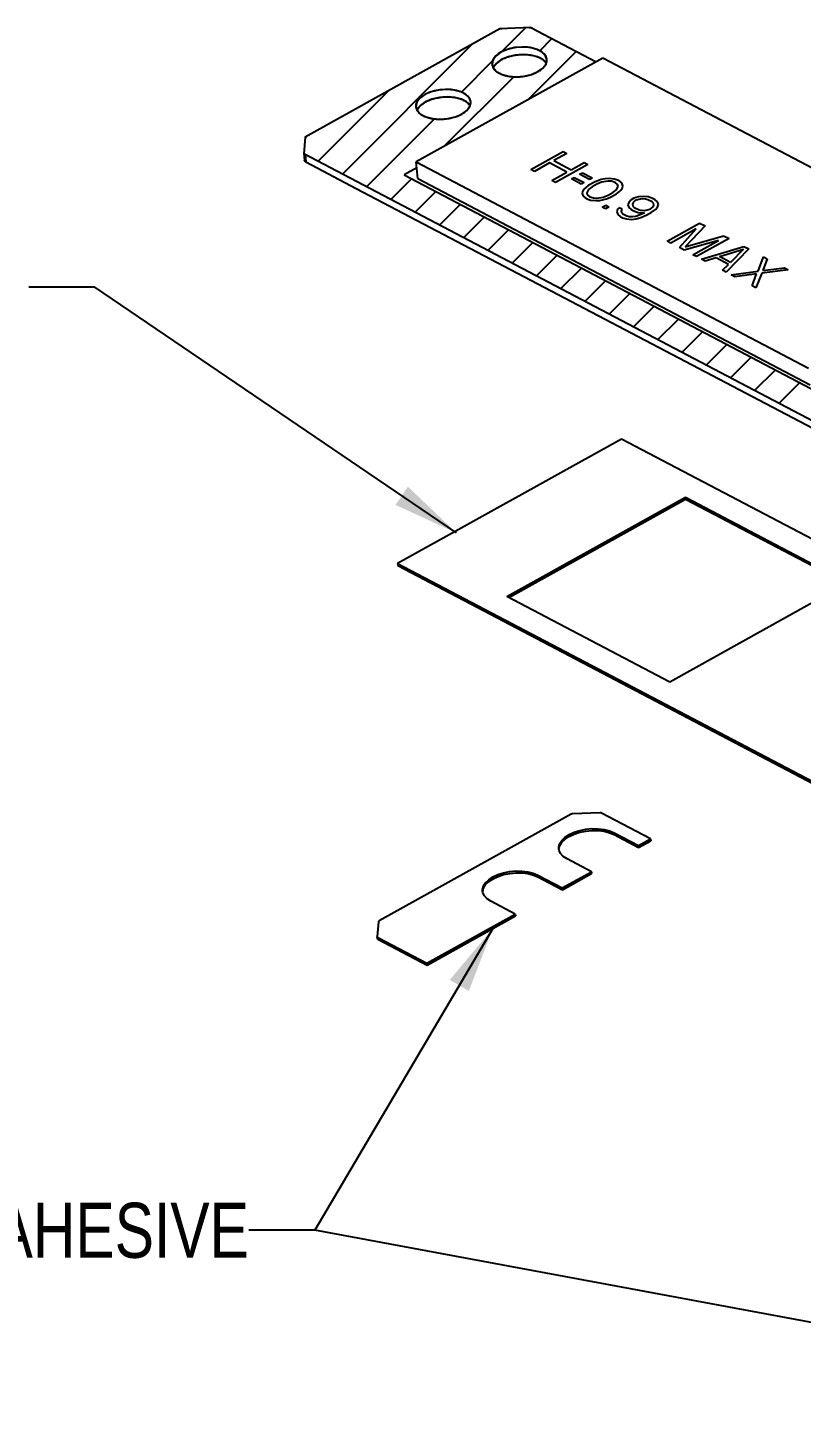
# Model space of a CAD drawing. Header units: millimetres. Extents: x 0 to 594, y 0 to 420.
# Drawn here: x 292.2 to 327.3, y 284.8 to 347.5 of the extents above; entities that cross this region are included whole.
import ezdxf

# ---------------------------------------------------------------- set-up
doc = ezdxf.new("R2010")
doc.units = ezdxf.units.MM
doc.header["$LTSCALE"] = 32.67
doc.layers.get('0').update_dxf_attribs({"linetype": 'CONTINUOUS'})
doc.layers.add('ASSEM_MEM', color=7, linetype='CONTINUOUS')
doc.styles.get("Standard").update_dxf_attribs({"font": 'txt', "width": 0.8})
doc.dimstyles.get("Standard").update_dxf_attribs({"dimtxt": 2.5, "dimasz": 3, "dimexe": 1.5, "dimexo": 1.2, "dimtad": 1, "dimdsep": 46, "dimtxsty": 'STANDARD', "dimblk": '_FILLED', "dimblk1": '_FILLED', "dimblk2": '_FILLED', "dimcen": 0.09, "dimazin": 2, "dimtol": 1, "dimtp": 0.01, "dimtm": 0.01, "dimtfac": 1, "dimtofl": 0, "dimtmove": 0, "dimatfit": 3, "dimldrblk": '_FILLED', "dimfxl": 1, "dimtolj": 1, "dimarcsym": 0})

# ---------------------------------------------------------------- blocks, each defined once
blk = doc.blocks.new('_FILLED')
at = {"color": 0, "linetype": 'BYBLOCK'}
blk.add_solid([(0, 0), (-1, 0.167), (-1, -0.167)], dxfattribs=at)

msp = doc.modelspace()

# ---------------------------------------------------------------- linework, layer by layer
at = {"layer": 'ASSEM_MEM', "color": 7, "linetype": 'CONTINUOUS'}
for p, q in [((313.623, 347.423), (304.785, 342.509)), ((315.031, 347.479), (313.623, 347.423)), ((313.698, 346.374), (314.794, 347.47)), ((315.031, 347.479), (317.993, 345.923)), ((306.47, 340.827), (312.371, 346.727)), ((315.435, 346.431), (315.983, 346.979)), ((318.292, 346.089), (309.823, 341.379)), ((313.704, 346.024), (313.479, 345.862)), ((314.87, 344.186), (317.084, 346.4)), ((331.769, 339.005), (318.292, 346.089)), ((311.876, 344.552), (313.289, 345.965)), ((313.323, 345.644), (313.327, 345.638)), ((313.34, 345.678), (313.331, 345.633)), ((313.335, 345.667), (313.34, 345.679)), ((313.479, 345.862), (313.34, 345.678)), ((315.718, 345.824), (315.723, 345.835)), ((315.727, 345.87), (315.731, 345.864)), ((311.085, 342.081), (314.25, 345.246)), ((305.369, 341.405), (308.586, 344.622)), ((309.862, 343.719), (309.866, 343.713)), ((309.879, 343.753), (309.87, 343.708)), ((309.874, 343.743), (309.879, 343.754)), ((310.017, 343.937), (309.879, 343.753)), ((310.243, 344.1), (310.017, 343.937)), ((312.257, 343.899), (312.262, 343.91)), ((312.266, 343.945), (312.27, 343.939)), ((307.572, 340.248), (310.656, 343.332)), ((304.785, 342.509), (304.721, 341.746)), ((304.785, 342.501), (304.801, 342.518)), ((348.096, 318.949), (304.721, 341.746)), ((304.725, 341.791), (304.725, 341.781)), ((304.725, 341.78), (304.755, 341.444)), ((304.777, 341.717), (304.807, 341.38)), ((315.023, 341.035), (316.496, 341.854)), ((316.664, 341.766), (316.069, 341.435)), ((316.496, 341.854), (316.664, 341.766)), ((304.807, 341.38), (307.104, 340.173)), ((309.847, 341.106), (309.273, 340.787)), ((309.891, 340.622), (309.823, 341.379)), ((309.823, 341.379), (327.636, 332.016)), ((315.191, 340.947), (315.023, 341.035)), ((315.881, 341.33), (315.191, 340.947)), ((316.665, 340.918), (315.881, 341.33)), ((316.069, 341.435), (316.853, 341.023)), ((317.616, 341.265), (316.144, 340.446)), ((316.853, 341.023), (317.448, 341.354)), ((317.448, 341.354), (317.616, 341.265)), ((308.673, 339.669), (309.613, 340.609)), ((309.273, 340.787), (328.028, 330.93)), ((309.891, 340.622), (327.705, 331.259)), ((315.976, 340.535), (316.665, 340.918)), ((316.144, 340.446), (315.976, 340.535)), ((316.869, 340.607), (316.994, 340.677)), ((317.317, 340.372), (316.869, 340.607)), ((316.994, 340.677), (317.443, 340.442)), ((317.245, 340.817), (317.371, 340.886)), ((317.693, 340.581), (317.245, 340.817)), ((317.443, 340.442), (317.317, 340.372)), ((317.371, 340.886), (317.819, 340.651)), ((317.917, 340.463), (317.635, 340.306)), ((317.819, 340.651), (317.693, 340.581)), ((318.026, 340.372), (317.807, 340.25)), ((318.102, 340.536), (317.917, 340.463)), ((318.242, 340.462), (318.026, 340.372)), ((318.224, 340.573), (318.102, 340.536)), ((318.405, 340.613), (318.224, 340.573)), ((318.542, 340.508), (318.242, 340.462)), ((318.583, 340.622), (318.405, 340.613)), ((318.689, 340.498), (318.542, 340.508)), ((318.818, 340.6), (318.583, 340.622)), ((318.86, 340.442), (318.689, 340.498)), ((319.017, 340.529), (318.818, 340.6)), ((318.969, 340.351), (318.86, 340.442)), ((318.99, 340.272), (318.969, 340.351)), ((319.154, 340.424), (319.017, 340.529)), ((319.2, 340.298), (319.154, 340.424)), ((307.104, 340.173), (344.765, 320.379)), ((309.774, 339.09), (310.714, 340.03)), ((317.371, 340.038), (317.361, 339.942)), ((317.361, 339.942), (317.407, 339.816)), ((317.441, 340.138), (317.371, 340.038)), ((317.407, 339.816), (317.544, 339.71)), ((317.507, 340.205), (317.441, 340.138)), ((317.635, 340.306), (317.507, 340.205)), ((317.647, 340.131), (317.571, 339.967)), ((317.571, 339.967), (317.592, 339.888)), ((317.592, 339.888), (317.701, 339.797)), ((317.807, 340.25), (317.647, 340.131)), ((317.701, 339.797), (317.872, 339.741)), ((317.872, 339.741), (318.019, 339.732)), ((318.019, 339.732), (318.319, 339.778)), ((318.319, 339.778), (318.535, 339.867)), ((318.459, 339.704), (318.644, 339.776)), ((318.535, 339.867), (318.754, 339.989)), ((318.644, 339.776), (318.926, 339.933)), ((318.754, 339.989), (318.914, 340.109)), ((318.914, 340.109), (318.99, 340.272)), ((318.926, 339.933), (319.054, 340.035)), ((319.054, 340.035), (319.12, 340.102)), ((319.12, 340.102), (319.19, 340.201)), ((319.19, 340.201), (319.2, 340.298)), ((319.702, 339.729), (319.577, 339.659)), ((319.915, 339.786), (319.702, 339.729)), ((320.124, 339.812), (319.915, 339.786)), ((320.358, 339.791), (320.124, 339.812)), ((320.529, 339.734), (320.358, 339.791)), ((320.669, 339.661), (320.529, 339.734)), ((310.875, 338.511), (311.815, 339.451)), ((317.544, 339.71), (317.743, 339.639)), ((317.743, 339.639), (317.978, 339.618)), ((317.978, 339.618), (318.156, 339.626)), ((318.156, 339.626), (318.337, 339.666)), ((318.272, 339.328), (318.429, 339.415)), ((318.412, 339.254), (318.272, 339.328)), ((318.337, 339.666), (318.459, 339.704)), ((318.569, 339.341), (318.412, 339.254)), ((318.429, 339.415), (318.569, 339.341)), ((318.971, 339.231), (318.93, 339.118)), ((318.93, 339.118), (318.976, 338.992)), ((319.037, 339.298), (318.971, 339.231)), ((319.177, 339.225), (319.037, 339.298)), ((319.139, 339.143), (319.177, 339.225)), ((319.161, 339.064), (319.139, 339.143)), ((319.476, 339.542), (319.435, 339.429)), ((319.435, 339.429), (319.481, 339.303)), ((319.577, 339.659), (319.476, 339.542)), ((319.481, 339.303), (319.589, 339.212)), ((319.589, 339.212), (319.729, 339.138)), ((319.682, 339.536), (319.644, 339.454)), ((319.644, 339.454), (319.665, 339.375)), ((319.665, 339.375), (319.718, 339.313)), ((319.748, 339.603), (319.682, 339.536)), ((319.718, 339.313), (319.914, 339.21)), ((319.729, 339.138), (319.901, 339.082)), ((319.811, 339.638), (319.748, 339.603)), ((319.933, 339.675), (319.811, 339.638)), ((319.914, 339.21), (320.029, 339.184)), ((320.083, 339.698), (319.933, 339.675)), ((320.029, 339.184), (320.176, 339.174)), ((320.229, 339.689), (320.083, 339.698)), ((320.176, 339.174), (320.326, 339.197)), ((320.345, 339.662), (320.229, 339.689)), ((320.326, 339.197), (320.448, 339.235)), ((320.541, 339.559), (320.345, 339.662)), ((320.448, 339.235), (320.511, 339.27)), ((320.491, 339.077), (320.682, 339.213)), ((320.511, 339.27), (320.577, 339.337)), ((320.593, 339.497), (320.541, 339.559)), ((320.577, 339.337), (320.615, 339.418)), ((320.615, 339.418), (320.593, 339.497)), ((320.778, 339.57), (320.669, 339.661)), ((320.682, 339.213), (320.783, 339.33)), ((320.824, 339.444), (320.778, 339.57)), ((320.783, 339.33), (320.824, 339.444)), ((311.977, 337.932), (312.917, 338.872)), ((318.976, 338.992), (319.085, 338.901)), ((319.085, 338.901), (319.197, 338.842)), ((319.213, 339.002), (319.161, 339.064)), ((319.197, 338.842), (319.368, 338.786)), ((319.381, 338.914), (319.213, 339.002)), ((319.368, 338.786), (319.602, 338.764)), ((319.497, 338.887), (319.381, 338.914)), ((319.643, 338.878), (319.497, 338.887)), ((319.602, 338.764), (319.811, 338.79)), ((319.793, 338.901), (319.643, 338.878)), ((319.915, 338.938), (319.793, 338.901)), ((319.811, 338.79), (320.024, 338.847)), ((319.901, 339.082), (320.194, 339.063)), ((320.131, 339.028), (319.915, 338.938)), ((320.024, 338.847), (320.271, 338.955)), ((320.194, 339.063), (320.131, 339.028)), ((320.271, 338.955), (320.491, 339.077)), ((321.213, 337.782), (322.686, 338.601)), ((322.938, 338.468), (322.042, 337.516)), ((322.686, 338.601), (322.938, 338.468)), ((313.078, 337.354), (314.018, 338.294)), ((322.541, 338.338), (321.381, 337.693)), ((321.773, 337.487), (322.541, 338.338)), ((322.042, 337.516), (323.778, 338.027)), ((324.031, 337.894), (322.558, 337.075)), ((323.778, 338.027), (324.031, 337.894)), ((314.179, 336.775), (315.119, 337.715)), ((321.381, 337.693), (321.213, 337.782)), ((321.997, 337.37), (321.773, 337.487)), ((323.549, 337.808), (321.997, 337.37)), ((322.39, 337.164), (323.549, 337.808)), ((322.782, 336.957), (324.703, 337.541)), ((323.591, 337.074), (324.689, 337.412)), ((324.927, 337.423), (323.902, 336.369)), ((324.689, 337.412), (324.095, 336.809)), ((324.703, 337.541), (324.927, 337.423)), ((315.281, 336.196), (316.22, 337.136)), ((322.558, 337.075), (322.39, 337.164)), ((322.95, 336.869), (322.782, 336.957)), ((323.438, 337.019), (322.95, 336.869)), ((323.998, 336.725), (323.438, 337.019)), ((324.095, 336.809), (323.591, 337.074)), ((323.734, 336.457), (323.998, 336.725)), ((325.354, 336.419), (325.599, 337.07)), ((325.767, 336.982), (325.564, 336.444)), ((325.599, 337.07), (325.767, 336.982)), ((316.382, 335.617), (317.322, 336.557)), ((317.483, 335.038), (318.423, 335.978)), ((323.902, 336.369), (323.734, 336.457)), ((324.126, 336.251), (325.354, 336.419)), ((324.294, 336.162), (324.126, 336.251)), ((325.282, 336.287), (324.294, 336.162)), ((325.078, 335.75), (325.282, 336.287)), ((325.522, 336.33), (325.247, 335.662)), ((326.719, 336.481), (325.522, 336.33)), ((325.564, 336.444), (326.551, 336.569)), ((326.551, 336.569), (326.719, 336.481)), ((318.584, 334.46), (319.524, 335.399)), ((325.247, 335.662), (325.078, 335.75)), ((319.686, 333.881), (320.626, 334.821)), ((320.787, 333.302), (321.727, 334.242)), ((321.888, 332.723), (322.828, 333.663)), ((322.989, 332.144), (323.929, 333.084)), ((324.091, 331.565), (325.031, 332.505)), ((325.192, 330.987), (326.132, 331.927)), ((326.293, 330.408), (327.233, 331.348)), ((319.145, 328.783), (308.982, 323.132)), ((356.268, 309.272), (319.145, 328.783)), ((313.945, 321.638), (322.046, 326.143)), ((314.027, 321.595), (322.054, 326.059)), ((322.046, 326.143), (322.054, 326.059)), ((322.046, 326.143), (329.44, 322.257)), ((322.054, 326.059), (329.366, 322.216)), ((308.982, 323.132), (308.99, 323.048)), ((308.982, 323.132), (346.105, 303.62)), ((308.99, 323.048), (346.113, 303.536)), ((329.44, 322.257), (321.34, 317.752)), ((321.34, 317.752), (313.945, 321.638)), ((316.855, 311.746), (308.14, 306.899)), ((318.17, 311.814), (316.927, 311.764)), ((320.469, 310.629), (318.24, 311.801)), ((318.808, 310.905), (318.816, 310.821)), ((318.808, 310.905), (319.917, 310.322)), ((316.576, 310.697), (316.765, 310.823)), ((318.816, 310.821), (319.925, 310.238)), ((319.917, 310.322), (320.469, 310.629)), ((319.917, 310.322), (319.925, 310.238)), ((319.925, 310.238), (320.477, 310.545)), ((320.469, 310.629), (320.477, 310.545)), ((316.311, 310.102), (316.296, 310.18)), ((317.781, 309.134), (316.672, 309.717)), ((316.456, 308.397), (317.781, 309.134)), ((316.464, 308.313), (317.789, 309.05)), ((317.781, 309.134), (317.789, 309.05)), ((313.115, 308.773), (313.304, 308.898)), ((315.347, 308.98), (315.354, 308.896)), ((315.347, 308.98), (316.456, 308.397)), ((315.354, 308.896), (316.464, 308.313)), ((316.456, 308.397), (316.464, 308.313)), ((312.85, 308.177), (312.835, 308.255)), ((314.32, 307.209), (313.211, 307.792)), ((310.307, 304.977), (314.32, 307.209)), ((310.314, 304.893), (314.328, 307.125)), ((314.32, 307.209), (314.328, 307.125)), ((308.108, 306.86), (308.051, 306.186)), ((308.051, 306.186), (308.051, 306.181)), ((308.059, 306.097), (308.051, 306.181)), ((308.077, 306.149), (308.085, 306.065)), ((308.077, 306.149), (310.307, 304.977)), ((308.085, 306.065), (310.314, 304.893)), ((310.307, 304.977), (310.314, 304.893))]:
    msp.add_line(p, q, dxfattribs=at)
for points in [[(313.705, 347.427), (313.653, 347.421), (313.604, 347.408), (313.562, 347.389)], [(315.087, 347.45), (315.047, 347.466), (315, 347.475), (314.949, 347.476)], [(313.674, 346.361), (313.448, 346.199), (313.309, 346.014), (313.269, 345.806)], [(313.674, 346.361), (313.548, 346.281), (313.443, 346.194), (313.362, 346.101), (313.304, 346.004), (313.273, 345.905), (313.269, 345.806)], [(313.479, 345.863), (313.51, 345.891), (313.545, 345.92), (313.58, 345.946), (313.62, 345.973), (313.658, 345.998), (313.704, 346.024)], [(315.759, 346.032), (315.721, 346.164), (315.632, 346.288), (315.496, 346.396), (315.318, 346.484), (315.107, 346.548), (314.87, 346.586), (314.618, 346.595), (314.362, 346.576), (314.112, 346.529), (313.879, 346.456), (313.674, 346.361)], [(315.759, 346.032), (315.7, 346.201), (315.545, 346.363), (315.305, 346.489), (315.002, 346.568), (314.659, 346.595), (314.305, 346.568), (313.967, 346.487), (313.674, 346.361)], [(315.727, 345.869), (315.575, 346.027), (315.336, 346.152), (315.033, 346.232), (314.69, 346.259), (314.335, 346.231), (313.997, 346.151), (313.704, 346.024)], [(313.704, 346.024), (313.747, 346.047), (313.794, 346.071), (313.844, 346.093), (313.891, 346.113), (313.944, 346.132), (313.998, 346.151)], [(313.998, 346.151), (314.05, 346.167), (314.106, 346.183), (314.16, 346.197), (314.218, 346.21), (314.277, 346.221), (314.337, 346.231)], [(314.337, 346.231), (314.393, 346.239), (314.453, 346.246), (314.51, 346.252), (314.571, 346.256), (314.632, 346.258), (314.692, 346.259)], [(314.692, 346.259), (314.748, 346.258), (314.807, 346.256), (314.862, 346.252), (314.921, 346.247), (314.978, 346.24), (315.034, 346.232)], [(315.034, 346.232), (315.086, 346.222), (315.14, 346.211), (315.189, 346.199), (315.24, 346.185), (315.29, 346.169), (315.336, 346.152)], [(315.336, 346.152), (315.379, 346.135), (315.423, 346.115), (315.463, 346.096), (315.503, 346.074), (315.54, 346.05), (315.575, 346.026)], [(315.354, 345.478), (315.579, 345.64), (315.718, 345.824), (315.759, 346.032)], [(315.575, 346.026), (315.58, 346.023), (315.585, 346.019), (315.59, 346.016), (315.594, 346.012), (315.599, 346.008), (315.606, 346.003)], [(315.606, 346.003), (315.628, 345.984), (315.649, 345.965), (315.668, 345.945), (315.686, 345.925), (315.703, 345.905), (315.718, 345.884)], [(315.744, 345.891), (315.75, 345.915), (315.755, 345.938), (315.758, 345.962), (315.76, 345.985), (315.76, 346.009), (315.759, 346.032)], [(313.269, 345.806), (313.272, 345.781), (313.278, 345.753), (313.286, 345.726), (313.296, 345.699), (313.308, 345.672), (313.323, 345.644)], [(313.269, 345.806), (313.327, 345.637), (313.483, 345.475), (313.722, 345.35), (314.025, 345.27), (314.368, 345.243), (314.723, 345.271), (315.061, 345.351), (315.354, 345.478)], [(313.325, 345.643), (313.326, 345.646), (313.328, 345.651), (313.33, 345.655), (313.331, 345.658), (313.333, 345.662), (313.335, 345.667)], [(313.327, 345.638), (313.328, 345.636), (313.331, 345.631), (313.332, 345.629), (313.335, 345.625), (313.337, 345.623), (313.34, 345.618)], [(313.34, 345.679), (313.351, 345.7), (313.363, 345.72), (313.376, 345.741), (313.39, 345.762), (313.407, 345.784), (313.424, 345.805)], [(313.34, 345.618), (313.355, 345.598), (313.372, 345.577), (313.39, 345.557), (313.409, 345.537), (313.43, 345.518), (313.452, 345.499)], [(313.424, 345.805), (313.432, 345.814), (313.44, 345.823), (313.45, 345.834), (313.459, 345.842), (313.469, 345.853), (313.479, 345.863)], [(313.452, 345.499), (313.457, 345.495), (313.461, 345.492), (313.466, 345.488), (313.471, 345.485), (313.476, 345.481), (313.483, 345.476)], [(313.483, 345.476), (313.516, 345.453), (313.553, 345.43), (313.59, 345.409), (313.632, 345.388), (313.676, 345.368), (313.722, 345.35)], [(315.06, 345.351), (315.11, 345.368), (315.163, 345.388), (315.214, 345.409), (315.26, 345.43), (315.308, 345.453), (315.354, 345.478)], [(315.354, 345.478), (315.395, 345.501), (315.437, 345.528), (315.474, 345.553), (315.512, 345.581), (315.544, 345.608), (315.579, 345.639)], [(315.579, 345.639), (315.588, 345.648), (315.596, 345.656), (315.607, 345.667), (315.615, 345.676), (315.625, 345.687), (315.634, 345.697)], [(315.634, 345.697), (315.651, 345.717), (315.666, 345.738), (315.68, 345.758), (315.694, 345.779), (315.707, 345.802), (315.718, 345.824)], [(315.718, 345.884), (315.72, 345.881), (315.721, 345.879), (315.723, 345.877), (315.724, 345.875), (315.726, 345.873), (315.727, 345.87)], [(315.723, 345.835), (315.726, 345.842), (315.73, 345.851), (315.734, 345.861), (315.737, 345.87), (315.74, 345.879), (315.744, 345.891)], [(313.722, 345.35), (313.766, 345.334), (313.816, 345.318), (313.863, 345.305), (313.916, 345.292), (313.97, 345.28), (314.024, 345.27)], [(314.024, 345.27), (314.076, 345.262), (314.134, 345.255), (314.188, 345.25), (314.247, 345.246), (314.307, 345.244), (314.366, 345.243)], [(314.366, 345.243), (314.423, 345.244), (314.484, 345.246), (314.54, 345.25), (314.601, 345.255), (314.662, 345.262), (314.721, 345.271)], [(314.721, 345.271), (314.777, 345.28), (314.836, 345.292), (314.89, 345.304), (314.948, 345.318), (315.004, 345.334), (315.06, 345.351)], [(310.212, 344.436), (309.987, 344.274), (309.848, 344.089), (309.808, 343.881)], [(310.212, 344.436), (310.087, 344.357), (309.982, 344.269), (309.9, 344.176), (309.843, 344.079), (309.812, 343.98), (309.808, 343.881)], [(312.297, 344.107), (312.239, 344.277), (312.083, 344.438), (311.844, 344.564), (311.541, 344.644), (311.198, 344.671), (310.843, 344.643), (310.506, 344.562), (310.212, 344.436)], [(312.297, 344.107), (312.26, 344.239), (312.171, 344.363), (312.035, 344.471), (311.857, 344.559), (311.646, 344.623), (311.409, 344.661), (311.157, 344.67), (310.901, 344.651), (310.651, 344.604), (310.418, 344.531), (310.212, 344.436)], [(312.266, 343.944), (312.114, 344.102), (311.875, 344.228), (311.571, 344.307), (311.228, 344.334), (310.874, 344.306), (310.536, 344.226), (310.243, 344.1)], [(310.243, 344.1), (310.285, 344.122), (310.333, 344.146), (310.383, 344.168), (310.43, 344.188), (310.483, 344.208), (310.537, 344.226)], [(310.537, 344.226), (310.588, 344.242), (310.645, 344.258), (310.698, 344.272), (310.757, 344.285), (310.816, 344.296), (310.876, 344.307)], [(310.876, 344.307), (310.931, 344.315), (310.992, 344.322), (311.049, 344.327), (311.109, 344.331), (311.17, 344.333), (311.23, 344.334)], [(311.23, 344.334), (311.286, 344.333), (311.346, 344.331), (311.401, 344.328), (311.46, 344.322), (311.517, 344.315), (311.573, 344.307)], [(311.573, 344.307), (311.624, 344.298), (311.679, 344.286), (311.728, 344.274), (311.779, 344.26), (311.829, 344.244), (311.875, 344.227)], [(311.875, 344.227), (311.918, 344.21), (311.962, 344.19), (312.001, 344.171), (312.041, 344.149), (312.079, 344.126), (312.114, 344.102)], [(311.893, 343.553), (312.118, 343.715), (312.257, 343.9), (312.297, 344.107)], [(312.114, 344.102), (312.119, 344.098), (312.124, 344.094), (312.129, 344.091), (312.133, 344.087), (312.138, 344.084), (312.145, 344.078)], [(312.283, 343.966), (312.289, 343.99), (312.294, 344.013), (312.297, 344.037), (312.299, 344.061), (312.299, 344.084), (312.297, 344.107)], [(309.808, 343.881), (309.811, 343.856), (309.817, 343.828), (309.824, 343.801), (309.834, 343.774), (309.846, 343.748), (309.862, 343.719)], [(309.808, 343.881), (309.866, 343.712), (310.022, 343.551), (310.261, 343.425), (310.564, 343.345), (310.907, 343.318), (311.262, 343.346), (311.599, 343.426), (311.893, 343.553)], [(309.864, 343.719), (309.865, 343.721), (309.867, 343.726), (309.869, 343.73), (309.869, 343.733), (309.872, 343.737), (309.874, 343.743)], [(309.866, 343.713), (309.867, 343.711), (309.87, 343.707), (309.871, 343.704), (309.874, 343.7), (309.875, 343.698), (309.878, 343.694)], [(309.878, 343.694), (309.894, 343.673), (309.91, 343.652), (309.928, 343.632), (309.948, 343.612), (309.969, 343.593), (309.991, 343.574)], [(309.879, 343.754), (309.89, 343.775), (309.902, 343.796), (309.915, 343.816), (309.929, 343.837), (309.946, 343.859), (309.963, 343.88)], [(309.963, 343.88), (309.971, 343.889), (309.979, 343.898), (309.989, 343.909), (309.997, 343.918), (310.008, 343.928), (310.018, 343.938)], [(309.991, 343.574), (309.995, 343.571), (310, 343.567), (310.005, 343.563), (310.01, 343.56), (310.014, 343.556), (310.022, 343.551)], [(310.018, 343.938), (310.049, 343.966), (310.084, 343.995), (310.119, 344.021), (310.158, 344.048), (310.197, 344.073), (310.243, 344.1)], [(310.022, 343.551), (310.054, 343.528), (310.092, 343.505), (310.129, 343.484), (310.171, 343.463), (310.215, 343.443), (310.26, 343.425)], [(311.599, 343.426), (311.649, 343.443), (311.702, 343.463), (311.753, 343.484), (311.799, 343.505), (311.847, 343.528), (311.893, 343.553)], [(311.893, 343.553), (311.934, 343.576), (311.976, 343.603), (312.013, 343.628), (312.05, 343.657), (312.083, 343.683), (312.118, 343.714)], [(312.118, 343.714), (312.126, 343.723), (312.135, 343.732), (312.146, 343.742), (312.154, 343.751), (312.164, 343.762), (312.173, 343.772)], [(312.145, 344.078), (312.167, 344.059), (312.188, 344.04), (312.207, 344.02), (312.225, 344), (312.242, 343.98), (312.257, 343.959)], [(312.173, 343.772), (312.189, 343.792), (312.205, 343.813), (312.219, 343.833), (312.232, 343.854), (312.246, 343.877), (312.257, 343.899)], [(312.257, 343.959), (312.259, 343.957), (312.26, 343.955), (312.262, 343.952), (312.263, 343.95), (312.264, 343.948), (312.266, 343.945)], [(312.262, 343.91), (312.265, 343.917), (312.269, 343.926), (312.273, 343.936), (312.276, 343.945), (312.279, 343.954), (312.283, 343.966)], [(310.26, 343.425), (310.305, 343.409), (310.355, 343.393), (310.402, 343.38), (310.455, 343.367), (310.509, 343.355), (310.563, 343.346)], [(310.563, 343.346), (310.615, 343.338), (310.673, 343.331), (310.727, 343.325), (310.786, 343.321), (310.846, 343.319), (310.905, 343.318)], [(310.905, 343.318), (310.962, 343.319), (311.022, 343.321), (311.079, 343.325), (311.14, 343.33), (311.2, 343.337), (311.26, 343.346)], [(311.26, 343.346), (311.316, 343.355), (311.375, 343.367), (311.429, 343.379), (311.487, 343.393), (311.543, 343.409), (311.599, 343.426)], [(304.846, 342.543), (304.813, 342.519), (304.791, 342.492), (304.782, 342.464)], [(304.725, 341.781), (304.729, 341.763), (304.747, 341.738), (304.777, 341.717)], [(304.76, 341.426), (304.759, 341.429), (304.758, 341.432), (304.757, 341.435), (304.756, 341.438), (304.756, 341.441), (304.755, 341.444)], [(304.807, 341.38), (304.778, 341.401), (304.76, 341.426), (304.755, 341.444)], [(304.778, 341.401), (304.774, 341.405), (304.77, 341.409), (304.767, 341.413), (304.764, 341.418), (304.762, 341.422), (304.76, 341.426)], [(304.807, 341.38), (304.802, 341.383), (304.797, 341.386), (304.791, 341.39), (304.787, 341.393), (304.782, 341.397), (304.778, 341.401)], [(316.927, 311.764), (316.901, 311.761), (316.876, 311.755), (316.855, 311.746)], [(318.24, 311.801), (318.22, 311.809), (318.196, 311.813), (318.17, 311.814)], [(316.765, 310.823), (316.992, 310.929), (317.248, 311.011), (317.523, 311.067), (317.806, 311.093), (318.086, 311.089), (318.354, 311.055), (318.597, 310.993), (318.808, 310.905)], [(316.773, 310.739), (317, 310.845), (317.256, 310.927), (317.531, 310.983), (317.814, 311.009), (318.094, 311.005), (318.361, 310.971), (318.605, 310.909), (318.816, 310.821)], [(316.296, 310.18), (316.296, 310.253), (316.336, 310.407), (316.431, 310.557), (316.576, 310.697)], [(316.306, 310.177), (316.344, 310.323), (316.439, 310.473), (316.583, 310.613), (316.773, 310.739)], [(316.672, 309.717), (316.503, 309.828), (316.381, 309.958), (316.311, 310.102)], [(313.304, 308.898), (313.531, 309.004), (313.787, 309.087), (314.062, 309.142), (314.345, 309.168), (314.625, 309.164), (314.892, 309.131), (315.136, 309.068), (315.347, 308.98)], [(313.312, 308.814), (313.539, 308.92), (313.795, 309.002), (314.069, 309.058), (314.352, 309.084), (314.633, 309.08), (314.9, 309.047), (315.144, 308.984), (315.354, 308.896)], [(312.835, 308.255), (312.835, 308.328), (312.875, 308.482), (312.97, 308.632), (313.115, 308.773)], [(312.844, 308.253), (312.883, 308.398), (312.977, 308.548), (313.122, 308.688), (313.312, 308.814)], [(313.211, 307.792), (313.041, 307.903), (312.919, 308.033), (312.85, 308.177)], [(308.14, 306.899), (308.123, 306.887), (308.112, 306.874), (308.108, 306.86)], [(308.051, 306.181), (308.053, 306.172), (308.062, 306.16), (308.077, 306.149)], [(308.059, 306.097), (308.061, 306.088), (308.07, 306.076), (308.085, 306.065)]]:
    msp.add_lwpolyline(points, dxfattribs=at)

# ---------------------------------------------------------------- texts
at = {"color": 7, "linetype": 'CONTINUOUS', "insert": (302.228, 294.097), "char_height": 2.5, "width": 28, "attachment_point": 3, "line_spacing_factor": 0.9}
msp.add_mtext('KB PCB AHESIVE', dxfattribs=at)

# ---------------------------------------------------------------- leaders
at = {"color": 7, "linetype": 'CONTINUOUS'}
for points in [[(311.647, 324.525), (295.237, 335.685), (292.237, 335.685)], [(313.304, 306.555), (305.228, 292.847), (302.228, 292.847)], [(348.541, 284.802), (305.228, 292.847), (302.228, 292.847)]]:
    msp.add_leader(points, dimstyle='STANDARD', override={"dimtad": 0}, dxfattribs=at)

doc.saveas('drawing.dxf')
